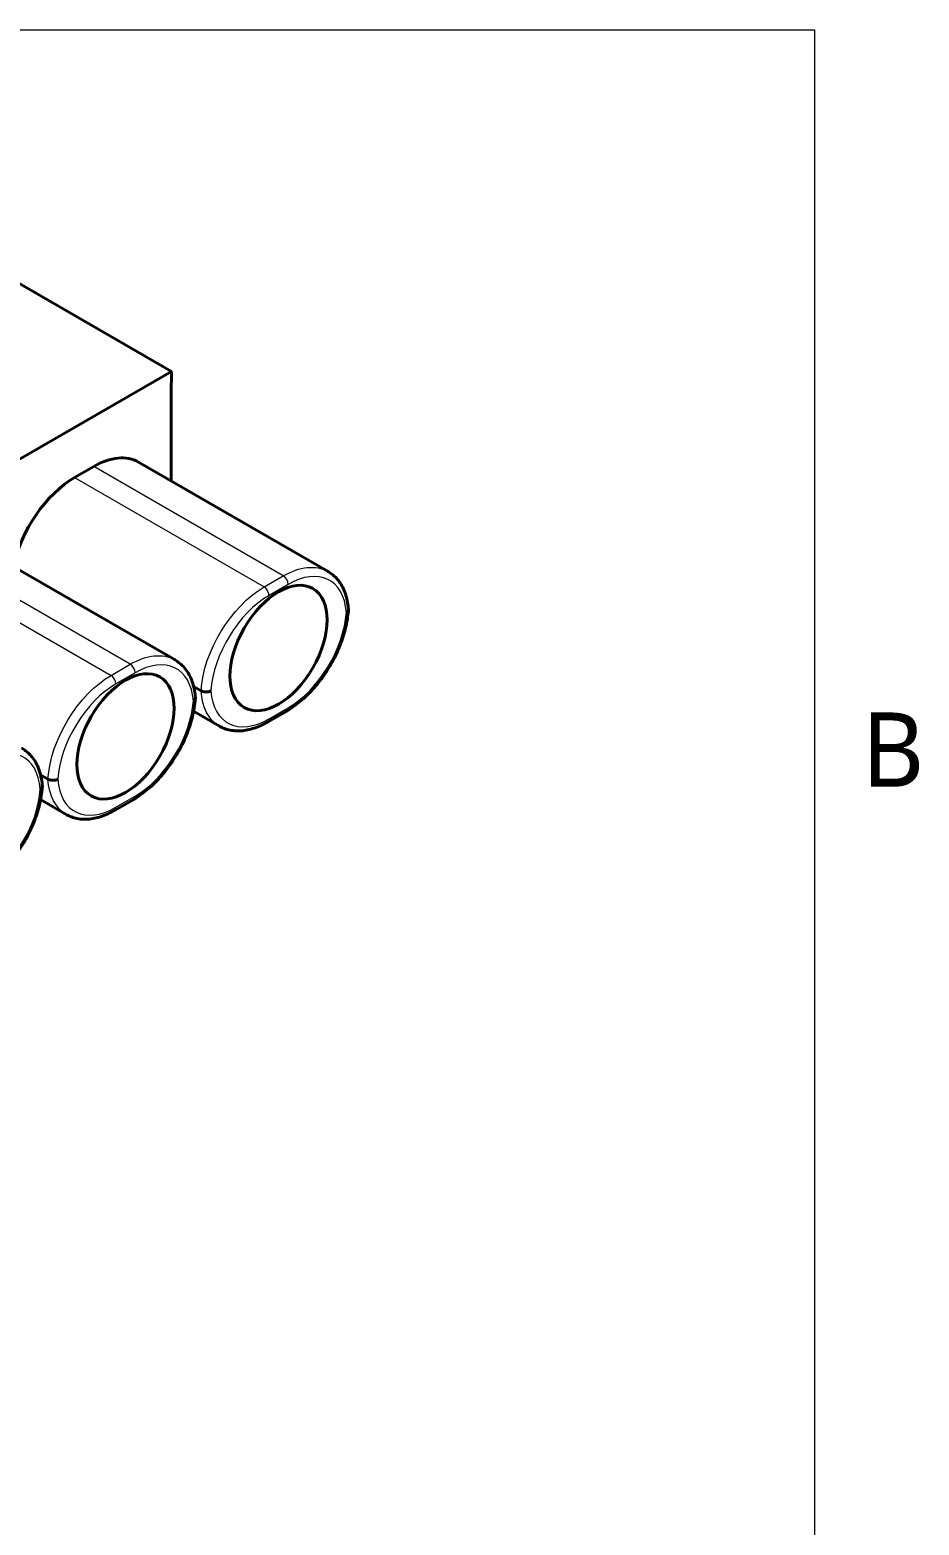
# Model space of a CAD drawing. Header units: inches. Extents: x 0 to 11, y 0 to 8.5.
# Drawn here: x 8.737 to 10.893, y 4.495 to 8.12 of the extents above; entities that cross this region are included whole.
import ezdxf

# ---------------------------------------------------------------- set-up
doc = ezdxf.new("R2010")
doc.units = ezdxf.units.IN
doc.header["$LTSCALE"] = 0.5
doc.header["$MEASUREMENT"] = 0
for name, color, linetype, lineweight in [('BORDER_FRAME', 7, 'Continuous', 15), ('BORDER_ZONES', 7, 'Continuous', 15), ('TANGENT_LINES', 7, 'Continuous', 15), ('Visible', 7, 'Continuous', 40)]:
    doc.layers.add(name, color=color, linetype=linetype, lineweight=lineweight)
doc.styles.add('Onshape-Standard', font='NotoSans-Regular.ttf')

msp = doc.modelspace()

# ---------------------------------------------------------------- linework, layer by layer
at = {"layer": 'BORDER_FRAME'}
for p, q in [((0.399, 8.12), (10.639, 8.12)), ((10.639, 8.12), (10.639, 0.38))]:
    msp.add_line(p, q, dxfattribs=at)
at = {"layer": 'TANGENT_LINES'}
for p, q in [((8.845, 7.0345), (9.3046, 6.7692)), ((9.3509, 6.7959), (8.8913, 7.0613)), ((8.4739, 6.8203), (8.9335, 6.5549)), ((8.9798, 6.5817), (8.5202, 6.847)), ((9.3046, 6.7692), (9.3509, 6.7959)), ((9.3627, 6.7755), (9.3164, 6.7488)), ((8.9335, 6.5549), (8.9798, 6.5817)), ((8.9916, 6.5612), (8.9453, 6.5345)), ((9.3164, 6.4494), (9.3627, 6.4761)), ((8.9453, 6.2351), (8.9916, 6.2619))]:
    msp.add_line(p, q, dxfattribs=at)
at = {"layer": 'TANGENT_LINES', "extrusion": (0, 0, -1)}
for centre, start_param, end_param in [((9.3509, 6.6185), 2.356194, 3.133884), ((9.3046, 6.5918), 0.865008, 2.356194), ((8.9798, 6.4043), 2.356194, 3.133884), ((8.9335, 6.3775), 0.865008, 2.356194), ((9.3046, 6.62), 12.566371, 13.272159), ((8.9335, 6.4058), 12.566371, 13.272159)]:
    msp.add_ellipse(centre, major_axis=(-0.1086, -0.1882), ratio=0.57735, start_param=start_param, end_param=end_param, dxfattribs=at)
at = {"layer": 'TANGENT_LINES'}
for centre, major_axis, start_param, end_param in [((9.3627, 6.6117), (0.1003, 0.1737), 11.867212, 13.351769), ((9.3509, 6.7823), (0.0083, -0.0144), 0.785398, 2.356194), ((9.3164, 6.585), (0.1003, 0.1737), 0.785398, 2.269955), ((9.3046, 6.7556), (0.0083, -0.0144), 0.785398, 2.356194), ((9.3627, 6.6399), (0.1003, 0.1737), 10.210176, 11.694733), ((8.9916, 6.3974), (0.1003, 0.1737), 11.867212, 13.351769), ((8.9798, 6.5681), (0.0083, -0.0144), 0.785398, 2.356194), ((8.9453, 6.3707), (0.1003, 0.1737), 0.785398, 2.269955), ((8.9335, 6.5413), (0.0083, -0.0144), 0.785398, 2.356194), ((8.9916, 6.4257), (0.1003, 0.1737), 10.210176, 11.694733), ((9.3164, 6.6132), (0.1003, 0.1737), 8.725619, 10.210176), ((9.3509, 6.4829), (0.0083, -0.0144), 0.000194, 0.785398), ((9.3046, 6.4562), (0.0083, -0.0144), 0.000188, 0.785398), ((8.6205, 6.1832), (0.1003, 0.1737), 11.867212, 13.351769), ((8.6205, 6.2114), (0.1003, 0.1737), 10.210176, 11.694733), ((8.9453, 6.3989), (0.1003, 0.1737), 8.725619, 10.210176), ((8.9798, 6.2687), (0.0083, -0.0144), 0.000194, 0.785398), ((8.9335, 6.242), (0.0083, -0.0144), 0.000188, 0.785398)]:
    msp.add_ellipse(centre, major_axis=major_axis, ratio=0.57735, start_param=start_param, end_param=end_param, dxfattribs=at)
at = {"layer": 'Visible'}
for p, q in [((9.0803, 7.292), (8.6677, 7.5303)), ((8.6385, 7.037), (9.0803, 7.292)), ((9.0803, 7.292), (9.0803, 7.2648)), ((9.0792, 7.2642), (9.0803, 7.2648)), ((9.0792, 7.2642), (9.0792, 7.0262)), ((9.4595, 6.8067), (8.9999, 7.072)), ((8.845, 7.0345), (8.8913, 7.0613)), ((9.0885, 6.5924), (8.6288, 6.8578)), ((9.5089, 6.7146), (9.5085, 6.7121)), ((9.509, 6.7128), (9.5089, 6.7143)), ((9.1515, 6.5175), (9.1334, 6.5279)), ((9.1378, 6.5004), (9.1374, 6.4978)), ((9.138, 6.4986), (9.1379, 6.5)), ((9.1334, 6.468), (9.196, 6.4318)), ((9.313, 6.4418), (9.3592, 6.4685)), ((8.7804, 6.3032), (8.7623, 6.3137)), ((8.7668, 6.2861), (8.7663, 6.2836)), ((8.7669, 6.2843), (8.7668, 6.2858)), ((8.7623, 6.2537), (8.8249, 6.2176)), ((8.9419, 6.2275), (8.9882, 6.2542))]:
    msp.add_line(p, q, dxfattribs=at)
at = {"layer": 'Visible', "extrusion": (0, 0, -1)}
for centre, start_param, end_param in [((8.8913, 6.8839), 2.356194, 3.141593), ((8.845, 6.8571), 1.053116, 2.356194), ((9.3509, 6.6185), 3.133884, 3.141593), ((8.9798, 6.4043), 3.133884, 3.141593), ((9.3046, 6.62), 12.558662, 12.566371), ((8.9335, 6.4058), 12.558662, 12.566371)]:
    msp.add_ellipse(centre, major_axis=(-0.1086, -0.1882), ratio=0.57735, start_param=start_param, end_param=end_param, dxfattribs=at)
at = {"layer": 'Visible'}
for centre in [(9.3395, 6.6212), (8.9685, 6.4069)]:
    msp.add_ellipse(centre, major_axis=(0.0833, 0.1443), ratio=0.57735, dxfattribs=at)
for points, knots in [([(9.5089, 6.7143), (9.5087, 6.7168), (9.5083, 6.723), (9.5053, 6.7409), (9.5004, 6.7568), (9.4936, 6.7718), (9.4848, 6.785), (9.4752, 6.7957), (9.4633, 6.8046), (9.4598, 6.8065), (9.4586, 6.8072)], [0, 0, 0, 0, 0.09951, 0.24469, 0.38651, 0.524901, 0.660049, 0.792378, 0.922633, 1, 1, 1, 1]), ([(9.3592, 6.4685), (9.362, 6.4701), (9.3685, 6.4739), (9.3852, 6.4856), (9.4008, 6.4988), (9.4165, 6.514), (9.4312, 6.5305), (9.4451, 6.5484), (9.4579, 6.5672), (9.4696, 6.587), (9.48, 6.6073), (9.4889, 6.6282), (9.4964, 6.6491), (9.5023, 6.6705), (9.5064, 6.6898), (9.5087, 6.7099), (9.5089, 6.7129), (9.5089, 6.7138)], [0, 0, 0, 0, 0.049028, 0.117386, 0.187012, 0.257717, 0.329285, 0.401492, 0.474101, 0.54687, 0.619557, 0.691915, 0.763708, 0.834714, 0.904731, 0.971771, 1, 1, 1, 1]), ([(9.5085, 6.7121), (9.5079, 6.711), (9.5068, 6.7091), (9.5042, 6.7075), (9.504, 6.7074), (9.504, 6.7074)], [0, 0, 0, 0, 0.48072, 0.892623, 1, 1, 1, 1]), ([(9.1335, 6.528), (9.1321, 6.5328), (9.1293, 6.5428), (9.1224, 6.5576), (9.1137, 6.5708), (9.1041, 6.5815), (9.0922, 6.5903), (9.0888, 6.5923), (9.0875, 6.593)], [0, 0, 0, 0, 0.179266, 0.364406, 0.54521, 0.722241, 0.896498, 1, 1, 1, 1]), ([(9.1379, 6.5), (9.1377, 6.5023), (9.1374, 6.5079), (9.1341, 6.5259), (9.1336, 6.5276), (9.1335, 6.528)], [0, 0, 0, 0, 0.341753, 0.840355, 1, 1, 1, 1]), ([(9.1374, 6.4978), (9.1368, 6.4968), (9.1357, 6.4948), (9.1331, 6.4933), (9.133, 6.4932), (9.1329, 6.4932)], [0, 0, 0, 0, 0.48072, 0.892623, 1, 1, 1, 1]), ([(9.1336, 6.468), (9.1341, 6.4704), (9.1353, 6.4764), (9.1376, 6.4959), (9.1378, 6.4988), (9.1378, 6.4996)], [0, 0, 0, 0, 0.323578, 0.799569, 1, 1, 1, 1]), ([(9.1751, 6.5175), (9.175, 6.5175), (9.1749, 6.5174), (9.1718, 6.5158), (9.167, 6.5147), (9.1614, 6.5145), (9.156, 6.5154), (9.1529, 6.5168), (9.1515, 6.5175)], [0, 0, 0, 0, 0.037741, 0.190807, 0.39331, 0.600673, 0.80533, 1, 1, 1, 1]), ([(8.9882, 6.2542), (8.9909, 6.2558), (8.9974, 6.2597), (9.0142, 6.2714), (9.0297, 6.2846), (9.0454, 6.2998), (9.0601, 6.3163), (9.074, 6.3341), (9.0868, 6.353), (9.0985, 6.3727), (9.1089, 6.3931), (9.1179, 6.414), (9.1252, 6.4345), (9.1311, 6.4557), (9.1328, 6.4643), (9.1336, 6.468)], [0, 0, 0, 0, 0.055219, 0.13221, 0.210628, 0.290262, 0.370869, 0.452194, 0.533972, 0.615931, 0.697796, 0.779292, 0.860151, 0.940125, 1, 1, 1, 1]), ([(9.197, 6.4313), (9.1995, 6.4299), (9.2052, 6.4269), (9.2189, 6.4223), (9.2332, 6.4202), (9.2485, 6.4201), (9.2644, 6.4223), (9.2808, 6.4267), (9.2975, 6.4333), (9.3078, 6.439), (9.313, 6.4418)], [0, 0, 0, 0, 0.097411, 0.219133, 0.342124, 0.467524, 0.596192, 0.728606, 0.864862, 1, 1, 1, 1]), ([(8.7624, 6.3137), (8.761, 6.3186), (8.7582, 6.3285), (8.7514, 6.3434), (8.7426, 6.3565), (8.733, 6.3673), (8.7211, 6.3761), (8.7177, 6.378), (8.7164, 6.3787)], [0, 0, 0, 0, 0.179266, 0.364406, 0.54521, 0.722241, 0.896498, 1, 1, 1, 1]), ([(8.7668, 6.2858), (8.7666, 6.2881), (8.7663, 6.2937), (8.763, 6.3117), (8.7625, 6.3133), (8.7624, 6.3137)], [0, 0, 0, 0, 0.341753, 0.840355, 1, 1, 1, 1]), ([(8.7663, 6.2836), (8.7657, 6.2825), (8.7646, 6.2806), (8.7621, 6.279), (8.7619, 6.2789), (8.7619, 6.2789)], [0, 0, 0, 0, 0.48072, 0.892623, 1, 1, 1, 1]), ([(8.7625, 6.2538), (8.763, 6.2562), (8.7642, 6.2622), (8.7666, 6.2817), (8.7667, 6.2845), (8.7668, 6.2854)], [0, 0, 0, 0, 0.323578, 0.799569, 1, 1, 1, 1]), ([(8.804, 6.3032), (8.804, 6.3032), (8.8038, 6.3031), (8.8008, 6.3016), (8.7959, 6.3005), (8.7903, 6.3003), (8.7849, 6.3011), (8.7819, 6.3025), (8.7804, 6.3032)], [0, 0, 0, 0, 0.037741, 0.190807, 0.39331, 0.600673, 0.80533, 1, 1, 1, 1]), ([(8.6171, 6.04), (8.6198, 6.0416), (8.6263, 6.0454), (8.6431, 6.0572), (8.6587, 6.0703), (8.6743, 6.0855), (8.689, 6.1021), (8.7029, 6.1199), (8.7157, 6.1387), (8.7274, 6.1585), (8.7378, 6.1788), (8.7468, 6.1998), (8.7542, 6.2202), (8.76, 6.2415), (8.7618, 6.2501), (8.7625, 6.2538)], [0, 0, 0, 0, 0.055219, 0.13221, 0.210628, 0.290262, 0.370869, 0.452194, 0.533972, 0.615931, 0.697796, 0.779292, 0.860151, 0.940125, 1, 1, 1, 1]), ([(8.8259, 6.217), (8.8284, 6.2157), (8.8341, 6.2126), (8.8479, 6.2081), (8.8621, 6.2059), (8.8774, 6.2058), (8.8933, 6.208), (8.9097, 6.2125), (8.9264, 6.2191), (8.9367, 6.2247), (8.9419, 6.2275)], [0, 0, 0, 0, 0.097411, 0.219133, 0.342124, 0.467524, 0.596192, 0.728606, 0.864862, 1, 1, 1, 1])]:
    msp.add_open_spline(points, degree=3, knots=knots, dxfattribs=at)

# ---------------------------------------------------------------- texts
at = {"layer": 'BORDER_ZONES', "insert": (10.829, 6.375), "char_height": 0.18, "attachment_point": 5, "style": 'Onshape-Standard'}
msp.add_mtext('B', dxfattribs=at)

doc.saveas('drawing.dxf')
